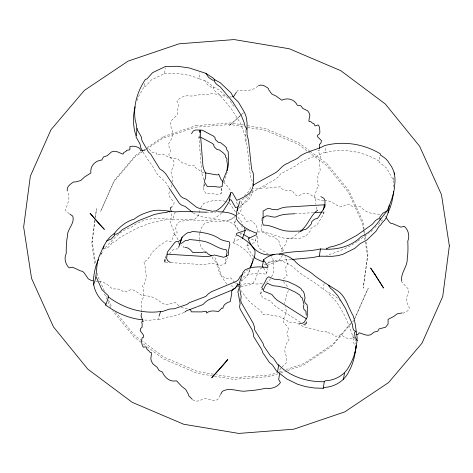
<?xml version="1.0" encoding="UTF-8"?>
<svg xmlns="http://www.w3.org/2000/svg" width="473" height="473" viewBox="0 0 473 473"><rect width="100%" height="100%" fill="white"/><g stroke="black" fill="none" stroke-linecap="round" stroke-linejoin="round"><path stroke-width="0.35" stroke-dasharray="2.37 1.77" d="M204.088 183.625L203.491 189.779L206.181 193.759L212.478 193.782L218.532 194.433L221.045 193.611L222.115 187.083M141.924 311.713L141.285 301.638L143.473 297.115C142.604 293.29 145.359 289.021 142.219 285.787L143.958 284.823L146.399 277.432L144.815 264.502L144.271 262.686L143.538 262.308L147.576 259.659L152.004 252.659L158.573 246.303L166.845 240.787L170.469 241.697L171.734 240.964L173.006 235.926L177.274 232.308L175.619 228.583L175.442 226.668L178.504 222.233L182.566 221.009L194.161 219.543L197.773 216.699L200.511 208.357M302.886 323.851L305.215 325.341L306.167 323.774L306.185 321.634M261.93 224.303L261.273 230.002L262.196 232.379C269.728 232.166 276.055 236.512 283.327 237.978C288.985 238.859 294.644 238.327 300.254 238.321L302.549 236.908L304.334 236.843L306.829 234.862L310.099 231.22L310.572 228.932L313.126 226.579L314.912 225.899L315.846 226.005L317.342 224.385L323.698 214.038L323.727 212.022L323.094 212.064M252.298 185.67L251.967 180.065L250.802 178.008L250.187 174.454L247.355 147.919L245.83 141.758L245.877 130.122M221.488 188.36L221.045 193.611M203.491 187.249L204.377 185.44L204.448 184.163M170.794 262.621L202.917 264.608L206.748 264.318L211.62 263.071L220.986 265.335L225.461 263.426L225.946 257.673M167.874 262.444L164.338 262.225L164.539 260.274L166.147 255.58M94.771 220.27L91.738 243.447L95.168 265.714M95.15 217.373L96.587 208.711L95.445 217.409M95.067 220.306L92.223 242.034L92.235 241.679L95.664 263.958M137.058 100.583C138.684 93.938 144.513 89.03 145.022 82.166M144.312 86.518L145.696 86.293L151.36 79.949L164.35 73.676L165.302 67.87M228.282 98.272L219.029 89.976L213.642 87.032L207.192 81.93L204.762 80.611L198.837 78.666L199.789 72.86M204.052 179.722L202.598 176.583L201.746 173.071L198.926 137.353L199.399 134.45M198.967 137.927L199.446 135.024M204.377 185.44L204.614 183.991M227.17 172.219L223.936 182.856M245.83 141.758L246.545 137.407M238.569 230.623L235.294 226.407L234.762 222.813L235.353 219.188M252.7 190.016C251.991 197.572 246.599 203.278 239.687 205.814M253.575 256.543C250.897 253.41 248.615 249.72 246.977 245.925L247.456 243.021M252.328 243.613L255.172 241.987L256.467 235.643M300.396 322.267L276.149 306.794L273.56 304.553L270.757 301.059L262.752 297.819L260.611 294.029L261.368 289.405M239.941 284.734L241.827 279.005L243.979 276.463C250.566 273.134 258.376 273.075 265.495 274.074L265.826 274.565L266.577 274.115L267.481 268.989M251.476 192.801L275.416 179.302L278.26 176.932L280.873 173.662L296.92 165.272L299.143 163.185L311.63 157.178L315.958 156.457L323.573 152.797L325.075 152.755L326.027 146.955M304.748 325.046L305.18 322.403M305.215 325.341L305.865 321.38M323.698 214.038L324.289 210.414M306.167 323.774L306.924 319.157M340.578 301.159C336.013 295.601 329.167 293.024 323.142 289.399L324.23 282.801M393.672 187.148L393.294 180.006L387.925 170.451L386.293 167.714L379.287 162.322L379.027 161.015L379.979 155.209M393.294 180.006L393.767 177.103M169.387 191.701C167.312 196.118 171.61 199.257 174.099 202.208L173.816 204.809L172.479 206.228M288.335 290.499L285.869 297.422L284.486 303.648M171.865 184.872L170.747 188.295M172.468 182.123L172.923 180.065L171.031 171.947L173.922 164.539L174.04 162.127L173.029 160.134L169.949 157.16L168.778 154.429L170.091 152.324L170.57 150.053L168.843 146.104L168.435 144.07C172.207 139.31 173.975 132.694 171.031 127.071C170.652 124.878 170.522 122.761 171.344 120.633L176.376 115.784L177.523 114.088L177.298 112.213L178.676 104.373L176.902 101.382C179.019 97.734 183.737 96.001 187.787 95.717C194.539 97.207 201.043 92.974 207.801 94.44C214.186 91.904 219.85 96.244 226.165 96.054M199.683 233.207L199.37 234.507L199.636 240.846M199.843 232.556L202.006 226.939L204.401 223.723C214.098 218.449 226.124 224.604 234.774 216.823M234.762 222.813L235.424 220.181M240.408 287.951L240.881 286.248L240.077 284.971M241.348 281.204L247.172 275.99L250.028 269.155M100.643 255.266L101.973 252.133M166.484 219.312L163.451 220.619L159.768 220.885L151.579 222.523L135.828 228.719L119.586 237.677L116.045 240.994L113.295 242.347L111.356 241.774L111.811 243.536L108.388 247.107L103.812 248.999C112.237 240.999 119.58 230.357 131.447 227.182C142.929 217.811 158.532 216.847 172.497 219.945L175.258 211.892M164.338 262.225L166.177 256.857M164.959 262.261L166.106 258.908M144.779 320.067L149.208 320.203L157.876 319.523L158.798 316.845M225.461 263.426L227.761 256.721M252.31 260.221L252.227 258.802C248.485 251.66 241.508 246.752 234.537 243.152L233.91 243.364L233.538 242.507L235.838 235.796M248.804 272.773L250.182 268.747M354.756 318.713L368.26 288.01L354.649 318.631L354.862 318.335M233.538 242.507L234.1 241.336L235.17 240.727L241.076 238.966M101.287 254.143L103.179 250.282M271.603 276.894C274.73 271.366 274.121 264.537 272.832 258.548L270.94 256.579M220.229 395.085L217.822 399.372L215.457 400.536C211.496 400.507 207.919 398.597 203.993 398.568C200.522 400.217 196.277 402.825 192.753 399.744M282.458 255.201L279.454 259.884L275.014 262.213L265.442 266.151M260.611 294.029L262.414 291.179M236.695 91.786L237.44 90.633L239.598 90.071C245.936 91.254 253.067 90.733 257.986 85.897M280.986 368.065L279.827 369.803L280.051 371.672M200.741 207.665L203.662 203.491C210.26 200.753 217.787 199.133 224.787 201.25M164.539 260.274L165.432 259.115M169.435 253.9L173.266 249.608L175.986 249.377L178.15 247.793M378.447 224.586L381.581 220.519L384.123 219.094M270.668 278.686L268.12 281.796L266.24 282.28M237.215 214.541L239.634 212.637L241.189 209.906L240.869 208.144L242.123 199.505L245.534 197.909L247.474 196.384M319.878 149.704L319.411 150.26L318.128 150.408L318.146 151.076L320.582 155.854C319.003 160.418 319.352 165.367 320.239 170.073L317.838 175.205L317.962 179.752L317.33 182.152L317.738 184.446L319.198 186.232L317.294 187.675L314.616 195.751L315.905 204.271M350.57 323.39L332.903 344.184L304.098 363.483L286.23 369.543M354.165 320.044L332.217 345.875L303.441 365.156L286.957 370.749M372.529 229.89L371.128 231.528L368.727 233.248M238.847 208.244L247.769 198.506L249.389 194.793L250.956 193.297M283.587 278.922L286.289 275.996L287.123 275.753C286.124 272.359 285.13 268.569 286.342 265.117L287.939 264.141L285.071 256.537M244.446 196.005L248.958 191.258L250.584 187.539L251.624 186.545M221.719 212.856L219.383 215.126L214.937 218.077C207.582 218.467 199.092 216.995 192.96 212.655M281.961 367.149L286.076 363.057C287.407 359.687 286.407 356.092 285.083 352.888C284.084 348.051 286.266 343.374 289.021 339.519L288.607 337.497L287.46 335.653L286.863 333.601L287.348 331.307L288.672 329.167L287.489 326.471L284.379 323.597L283.357 321.628L283.475 319.21L286.396 311.713L285.314 306.451M241.224 114.827L229.033 126.007L241.2 114.773M299.681 231.746L292.225 238.09L288.264 238.161L286.88 239.243L285.485 244.642L280.814 249.437L282.014 251.63M248.343 269.374L243.565 273.607M354.36 338.319L353.479 339.04L353.928 343.516L355.418 346.065M262.066 267.629L258.453 270.479L255.485 279.513L252.564 283.688L248.378 285.325L240.225 286.857M357.334 241.396L355.536 242.684C346.626 248.615 336.581 252.227 326.607 255.396M357.937 240.964L368.13 233.674M140.457 152.046L135.544 155.363L114.33 180.331L100.625 211.449L113.792 181.851L135 156.882L143.473 151.206M147.109 147.594L163.516 136.626M144.076 150.804L145.891 149.586M146.494 149.178L162.824 138.24L195.355 127.202L230.375 124.517L243.997 126.788M375.018 227.306L376.236 226.52M229.222 220.075L234.72 216.805M267.405 263.532C275.552 257.176 286.23 261.705 293.408 267.269C301.875 276.12 314.161 280.915 323.142 289.399M239.793 286.047C246.805 280.844 255.503 285.934 263.106 283.091M246.977 245.925L249.454 244.837M264.283 264.945L266.784 263.816M353.449 335.676L352.929 335.895L353.325 338.301C349.795 338.934 345.077 338.497 342.576 335.653L342.653 335.197L342.038 334.813L340.69 334.73L335.942 336.374L333.489 335.327L332.306 333.843L328.179 332.75L326.725 332.779L326.252 332.3L326.4 331.348L320.061 331.597C314.835 328.321 308.248 328.918 302.874 326.293C298.753 323.709 293.278 321.244 288.317 322.326L287.247 320.588L279.36 316.484L265.702 314.279L263.792 314.243L263.414 314.758L260.499 310.601L250.53 302.619L246.066 297.606L241.372 290.919M195.94 125.629L230.978 122.921L243.867 125.067M163.427 136.662L195.999 125.605M216.853 211.608L214.559 212.389L207.966 212.282M184.192 312.499L171.433 316.833L167.129 317.022L159.354 319.665L157.876 319.523M278.668 372.109L270.42 374.912L234.277 377.661L216.409 374.681M279.36 371.879L283.481 370.477M278.029 373.782L269.787 376.579L233.556 379.358L197.217 373.303L163.238 358.83L147.422 347.005M280.773 372.848L286.271 370.986M325.075 152.755C343.203 147.659 362.998 151.561 379.027 161.015M172.497 219.945C186.167 218.301 200.694 221.938 214.098 219.655C223.297 219.732 235.099 221.234 239.084 230.942M164.35 73.676C176.015 72.676 187.988 74.143 198.837 78.666M294.738 213.761L313.646 212.631M291.084 259.547C282.718 259.139 275.239 262.775 266.89 261.977M257.489 232.024L264.301 231.735C266.577 234.732 270.006 237.351 273.968 236.843L274.027 237.878L278.751 240.006C279.407 243.973 280.388 248.372 284.314 250.365L282.612 250.672L282.647 251.648M184.458 247.172L183.335 247.184L183.282 246.149L180.787 244.931M323.774 200.93C317.418 200.812 312.848 195.207 307.095 193.15C303.808 192.334 301.124 195.059 298.15 195.911L295.442 194.923L292.834 191.654L292.722 190.826C288.873 190.808 284.722 190.643 281.346 188.609L280.595 186.888L270.071 187.367L266.453 188.272L265.406 188.035L265.388 186.392C262.213 189.632 257.537 188.999 253.451 188.615M324.454 200.936C330.875 199.559 334.961 205.294 340.53 206.902L342.789 206.512L346.384 204.466L349.446 204.129C352.137 208.061 356.607 206.624 360.444 206.666C365.381 212.655 372.872 214.352 380.191 214.139M95.7 281.228L98.473 281.258M198.926 137.353L201.06 137.395M402.671 312.966L403.806 313.025L407.738 310.749L409.027 308.993L409.251 307.698L406.201 300.887L406.354 298.368L408.637 291.504L408.181 288.92L401.961 282.221L401.713 280.885M237.351 286.863L239.545 286.981M229.701 96.882L231.492 96.989M181.112 307.533L188.845 309.1M203.893 172.663L202.539 172.468L195.083 167.377L194.267 165.124L191.878 165.934L189.336 165.591L187.06 164.232L182.265 162.901L177.783 159.011C172.621 158.349 167.371 157.166 163.067 154.168L156.492 154.754L156.799 153.494L156.397 152.88L154.89 152.974L150.81 151.703L149.84 149.793L148.073 148.829M247.45 125.664L266.062 128.768L298.865 142.734L309.466 150.668M247.58 127.385L265.507 130.365L298.345 144.354L307.787 151.413M213.554 374.208L197.826 371.589L163.747 357.074L142.592 341.252M230.818 285.793L234.537 286.608M99.17 281.264L103.563 282.351L108.453 285.302L112.32 288.92C116.151 289.157 120.645 287.962 123.217 291.9L126.285 291.723L129.945 289.931L132.215 289.659L134.716 290.534L141.947 295.448L150.775 296.346L157.001 299.515L162.316 303.181L165.124 304.535L167.962 304.6L174.153 302.318L176.825 303.394L178.9 306.126M354.803 337.959L353.083 337.367C349.399 325.105 344.143 313.043 336.723 302.359C334.175 298.534 329.823 296.24 327.819 292.101M225.408 201.386L227.442 202.213M237.83 212.412L242.956 215.446L246.262 221.37L250.341 220.714L252.369 221.133L256.668 225.964L257.519 232.16M245.984 229.393L247.923 230.262M251.423 239.054L253.386 239.965L255.178 239.894L255.633 240.722M235.288 282.813L236.447 283.422M206.571 252.026L204.756 250.992L200.8 247.196L199.665 241.549M268.463 254.243L260.197 249.082L257.945 244.943L257.608 235.329M69.395 213.766L66.037 211.396L65.481 209.397C67.728 203.709 70.82 197.661 67.438 191.624M310.057 151.106L327.145 163.883L349.021 190.832L362.927 221.63L364.73 233.337M308.378 151.857L326.666 165.526L348.524 192.44L362.442 223.262L363.335 229.062M142.001 340.814L134.474 335.233L115.536 311.914M140.978 342.186L133.948 336.93L112.716 310.791M143.319 343.936L146.837 346.567M241.082 232.84L242.087 233.733M248.573 230.552L249.472 231.398M241.532 226.248L242.442 227.123M234.088 106.372L232.243 104.468L229.707 99.992M234.709 282.505L230.759 277.888L226.863 278.272L224.835 277.893L220.057 274.08C217.397 268.286 217.982 261.303 213.837 256.165M223.368 182.099L227.832 186.652L231.001 191.34M283.297 281.536L288.199 287.247M237.943 217.219L240.982 220.962L242.69 224.817M263.562 268.002L266.831 272.945M384.797 215.836L385.59 216.853M229.47 203.047L235.093 211.443L235.448 212.749M226.756 284.125L221.133 275.729L218.366 265.448L216.066 262.237L213.323 259.618L211.939 256.467M245.67 136.171L243.832 133.475L243.027 130.099L240.107 122.673L231.196 108.619L219.224 94.316L215.138 91.295L213.293 88.859L213.642 87.032L211.792 87.582L207.446 84.691L204.762 80.611M168.666 187.261C165.922 180.006 158.106 177.44 155.079 170.564C151.614 163.759 146.287 158.573 142.97 151.727M239.935 232.864L241.78 236.057M104.338 290.747L97.438 275.457L96.995 272.584M106.738 296.063L107.341 297.393M108.542 300.053L111.841 307.367M104.432 293.81L106.833 299.125M108.033 301.78L111.332 309.088M316.733 209.409L316.094 205.714M236.53 201.888L237.718 205.317M355.022 338.615L355.808 343.617M178.605 243.867C177.954 239.864 176.985 235.453 173.1 233.337L174.791 233.083L174.75 232.101L172.846 228.944L169.517 219.448L171.09 218.52L171.634 216.675L171.51 213.027M365.18 236.234L365.623 239.137M366.072 242.034L367.97 254.362L363.252 288.104L367.462 255.893L365.121 240.668M363.447 229.789L365.008 239.941M261.9 218.372L261.918 221.666M243.347 112.881L241.756 114.342L243.347 112.881"/><path stroke-width="0.71" d="M142.864 319.872C129.401 318.619 116.571 313.067 105.733 305.103L105.591 303.802C97.462 297.848 91.863 286.768 93.772 276.646C94.458 270.662 96.001 264.762 98.55 259.299M93.406 284.988C97.799 275.7 95.304 264.933 99.549 255.491C103.002 247.391 106.555 238.694 114.111 233.721C119.149 227.152 126.09 221.37 134.202 219.135C139.299 214.955 145.406 212.815 151.691 211.011C159.507 209.107 167.407 211.206 175.258 211.892C185.895 211.047 196.614 212.028 207.286 212.235M356.157 345.568C355.199 354.33 353.461 363.294 349.08 371.092C344.787 380.783 334.517 387.198 324.035 387.411L323.207 388.309L314.338 387.996L305.771 386.648L297.671 384.283L286.721 378.932L276.469 370.944L272.371 364.872L269.385 362.466L262.657 352.497L261.947 349.943L253.629 336.61L253.197 332.974L252.15 329.929L240.213 309.295L239.569 306.865L240.113 303.305L237.937 291.989L238.569 288.719M355.075 352.521C356.175 346.094 358.002 339.774 356.547 333.335C355.619 327.428 355.182 321.38 353.095 315.586C347.886 307.024 345.828 295.66 336.522 290.085C329.042 285.538 321.67 280.891 314.604 275.658C308.544 269.906 299.722 267.174 294.496 260.664C284.758 252.493 273.382 251.53 263.502 259.807L262.42 266.405L263.154 267.499M319.352 148.445L319.381 144.531L320.913 143.065L321.451 140.617L317.726 136.969L317.383 135.769L317.673 135.124L319.192 134.184L319.896 132.286L319.571 127.539L318.589 125.304L318.122 124.913L315.13 125.966L313.717 123.364L312.511 123.205L310.838 121.662L309.04 121.573L308.887 120.449L309.88 115.323L309.277 113.201L307.657 110.8L302.974 108.53L300.769 105.727L297.292 105.26C294.531 99.277 287.608 97.326 281.819 100.211L276.25 96.155L271.703 93.956L268.812 89.911L268.357 88.398C265.548 86.447 262.03 83.863 258.53 85.672M306.25 315.219L305.901 311.193L304.074 309.59L303.246 306.681L303.985 304.718M227.064 170.712L227.466 164.817L226.821 160.619L227.034 158.969L225.515 156.865L225.426 155.239L223.309 152.95L219.413 149.935L216.983 149.486L214.458 147.138L213.719 145.501L213.831 144.649L212.099 143.272L201.06 137.395M393.3 194.172L393.554 191.382M393.211 194.858L391.81 202.314L390.201 207.505L386.033 218.023L384.608 220.3L382.296 222.541L380.901 224.781L379.068 226.331L375.881 231.386L366.865 240.024L360.095 243.707L354.732 248.396L343.173 254.161L338.443 255.597L332.07 256.331L319.299 256.183L312.558 257.566L291.776 259.506M356.157 345.923C355.294 353.284 352.687 360.373 348.897 366.717C344.468 375.326 334.618 380.546 325.117 380.806L324.289 381.705L323.207 388.309M142.609 151.088L140.812 147.913L140.002 143.963L136.058 136.993C137.14 131.175 137.135 126.09 135.243 120.432C134.628 116.317 134.509 112.148 134.84 107.998C135.792 97.692 139.73 87.812 145.501 79.263L146.884 79.038L152.548 72.694L165.538 66.421L177.612 66.285L189.23 67.964L205.956 73.362L213.169 78.098L214.831 79.783L220.223 82.728L230.895 92.743L233.431 97.219L238.457 102.15L244.671 112.728L246.238 117.056L247.072 122.868L247.018 134.509L248.55 140.664L251.382 167.2L251.991 170.753L253.156 172.811C253.847 179.61 254.474 186.876 250.034 192.659C246.262 196.171 241.502 198.518 236.742 200.339L232.491 192.842L231.149 192.41L230.268 192.818L230.588 193.374L229.174 201.705L222.653 211.951M199.878 131.553L200.114 130.099L202.935 165.822L203.792 169.334L205.82 173.727L205.566 178.185L204.685 180L204.679 182.525L207.375 186.51L213.666 186.533L219.72 187.178L222.233 186.356C221.973 179.373 226.496 173.822 228.004 167.14C228.891 161.973 228.276 156.823 228.223 151.721L226.703 149.61L226.614 147.984L224.498 145.696L220.601 142.68L218.171 142.231L215.647 139.89L214.913 138.252L215.02 137.401L213.288 136.023L202.249 130.146L195.461 130.004L193.25 130.986L191.5 133.729M199.801 132.848L200.156 130.672M277.61 371.618L278.692 365.02L277.55 364.346L273.453 358.274L270.467 355.862L263.739 345.899L263.035 343.339L254.711 330.012L254.279 326.37L253.232 323.331L241.295 302.69L240.651 300.266L241.195 296.707L239.019 285.385L239.657 282.121L242.909 272.407L245.061 269.864C251.648 266.536 259.458 266.476 266.583 267.476L266.908 267.966L267.659 267.517L267.919 266.346L263.502 259.807M323.455 209.888L324.289 204.809M324.443 207.677L324.916 204.774L285.751 207.121L281.902 207.895L277.101 209.77L272.206 209.492L270.207 208.64L267.434 208.617L263.089 211.124L263.118 217.054L262.462 222.748L263.384 225.124C270.917 224.912 277.243 229.257 284.521 230.729C290.174 231.604 295.832 231.072 301.443 231.072L303.743 229.659L305.528 229.588L308.018 227.614L311.293 223.966L311.766 221.683L314.314 219.324L316.106 218.644L317.04 218.757L318.536 217.137L324.886 206.784L324.981 200.386L323.881 198.299L320.86 196.626M319.299 256.183L320.487 248.928C335.085 250.394 350.724 247.29 361.289 236.453C373.061 231.687 379.435 219.963 387.221 210.769C390.68 202.208 394.411 193.516 394.742 184.133C395.706 176.541 394.121 169.222 389.113 163.197C387.381 159.519 383.857 157.119 380.475 155.067L380.221 153.76C363.725 143.78 343.392 140.735 324.762 145.542C316.88 149.829 308 150.976 300.331 155.93C297.068 159.496 292.018 160.495 288.092 163.173C283.008 164.622 280.459 168.944 276.604 172.048C268.912 176.606 260.877 180.556 253.238 185.209M343.38 379.754L344.468 373.156M394.245 174.206L394.482 172.751M388.12 212.454L389.309 205.205M135.077 106.839C132.73 116.281 132.895 126.374 135.999 135.621M230.588 193.374C227.608 200.292 222.949 207.15 216.126 210.828L212.318 211.283L200.522 208.705L196.815 207.434L186.409 199.222L182.448 197.708L180.319 195.792L165.786 173.857L163.25 171.244L159.756 168.837L150.71 154.139L148.481 152.093L142.001 140.658L141.196 136.709L137.247 129.744L137.188 128.372M226.23 256.313L227.087 252.227L226.39 249.815C218.946 249.111 213.169 244.157 206.163 241.869C200.723 240.349 195.118 240.183 189.614 239.521L187.243 240.621L185.487 240.473L181.36 243.441M279.738 372.901L278.662 379.559L280.454 382.491C277.562 387.097 271.236 389.279 265.95 388.227C259.783 389.51 253.64 390.627 247.42 390.846C238.989 392.714 230.363 386.512 222.292 391.413L220.572 394.476M178.688 247.397L182.105 237.186L185.629 234.04L188.242 232.426L189.998 232.568L192.369 231.474C201.072 232.16 210.006 233.189 217.805 237.629C221.098 240.367 225.118 240.934 229.145 241.762L229.843 244.18L228.707 249.626L228.217 255.379L223.741 257.288L214.375 255.018L209.509 256.265L205.672 256.561L167.093 254.172M237.21 210.769L237.978 208.498M103.12 248.78L104.042 246.096M105.733 305.103L108.488 297.05L108.347 295.755L101.949 289.689L96.161 276.942M179.58 244.571L182.105 237.186M159.023 316.171L160.631 311.476L162.115 311.612L169.884 308.975L174.188 308.786L186.947 304.446L189.301 302.69L205.755 296.465L208.599 293.603L211.591 291.646L236.216 281.405L238.427 279.726L240.343 276.315L242.489 274.511M242.472 238.493L245.227 230.44L244.535 228.004M141.693 313.073L140.984 315.728L143.236 321.764L142.06 321.593L141.634 322.03L142.119 323.414L142.095 327.31L140.694 328.392L140.203 330.698L143.615 335.262L143.668 337.119L142.278 337.675C141.084 340.643 141.533 344.498 143.266 347.182L146.003 346.875L147.298 349.819L148.404 350.28L149.935 352.231L151.579 352.769L150.816 358.788L151.372 361.059L152.856 363.849L157.142 367.279L159.165 370.619L162.351 371.944C164.604 377.679 170.02 382.29 176.512 380.818L181.608 386.246L185.771 389.569L188.425 394.322L188.839 395.936L192.227 399.23M250.507 267.795L252.44 262.349L252.351 260.93M240.036 200.99C238.221 206.813 235.3 212.998 236.482 219.153C240.881 225.958 248.408 230.132 255.757 232.935L256.366 232.639L256.821 233.467L256.36 234.732L248.165 238.67C252.15 249.975 262.137 256.851 274.328 254.557M263.496 289.464L265.743 284.793L267.606 283.357L272.88 285.763L278.083 286.236L286.608 288.069L295.057 292.024L299.829 295.034L300.917 297.103L302.259 297.919L303.855 304.021M249.927 267.937C252.221 262.503 255.615 256.792 254.982 250.755C251.24 243.613 244.263 238.699 237.292 235.105L236.671 235.318L236.299 234.454L236.855 233.284L245.227 230.44M237.588 284.368L235.672 287.779L233.461 289.458L208.835 299.699L205.844 301.656L203 304.517L197.495 306.67M236.323 92.359L233.721 96.38L232.604 96.687M172.036 206.701L170.315 207.866L171.232 211.585M300.213 231.267C308.124 225.828 310.022 215.57 317.732 210.148M328.274 285.999L328.901 285.503L330.349 288.075L332.844 290.215L337.811 295.761L345.645 308.698L352.273 323.958L352.953 328.309L354.171 330.763L355.885 331.354L354.561 332.436L355.016 336.912L357.239 340.737M184.777 312.062L186.545 310.743L196.809 306.936M181.443 239.344L178.741 241.331L176.021 241.555L174.419 242.951L167.294 252.227L166.65 258.418L167.543 260.57L170.363 262.556M262.521 218.018L266.246 215.871C269.58 215.605 272.478 217.521 275.907 217.024C281.731 213.967 288.359 214.109 294.738 213.761M387.221 210.769L382.769 213.264L379.636 217.332L380.257 219.076L378.246 218.733L375.597 220.453L372.316 224.279L356.725 235.43L341.382 243.701L333.258 246.392L329.569 247.119L326.618 248.828L326.317 248.012M279.076 254.107C292.438 250.666 306.953 252.127 320.487 248.928M144.898 149.681L142.314 150.857L140.936 150.804L140.369 150.325L139.943 148.593C137.253 146.488 133.132 145.507 129.88 146.654L129.886 149.811L126.652 150.313L126.049 151.395L123.831 152.483L123.081 154.145C119.202 153.033 115.583 149.699 111.332 152.028L107.259 155.718L103.528 156.906L101.772 160.034C95.085 160.613 89.941 166.129 90.869 173.012L84.608 176.967L80.658 180.55L75.378 181.987L73.634 181.939C70.53 183.962 66.344 186.593 67.249 190.915M106.567 240.946L111.143 239.06L114.567 235.489L114.111 233.721L116.051 234.295L118.8 232.947L122.341 229.624L138.583 220.666L154.334 214.476L162.523 212.838L166.206 212.566L169.245 211.265L169.47 212.087M238.09 206.778L235.554 207.594L231.303 200.091L229.955 199.665L229.08 200.067L229.399 200.629M245.995 129.188L246.859 128.922L245.02 126.22L244.216 122.85L241.295 115.424L232.385 101.364L220.418 87.062L216.327 84.04L214.482 81.61L214.831 79.783L212.98 80.333L208.64 77.442L205.956 73.362M402.103 312.937L397.131 313.877L393.719 316.496L388.102 319.334L388.091 324.011L385.572 327.233L379.068 328.912L377.744 331.248L374.255 332.046L370.737 334.748C366.587 336.409 362.915 333.666 359.031 332.785L358.499 334.033L356.476 334.795M160.631 311.476C142.19 314.267 123.27 308.018 108.488 297.05M315.101 212.543L322.367 212.105M299.232 323.29L302.371 323.29L304.228 322.148L307.249 317.176L307.349 306.48L306.983 304.594L305.156 302.992L304.328 300.083L305.067 298.12L304.305 293.91L303.341 291.321L301.999 290.505L300.911 288.435L296.139 285.42L287.69 281.465L279.165 279.638L273.962 279.159L268.688 276.752L266.825 278.195L264.578 282.866L261.693 287.43L263.833 291.214L271.839 294.454L274.642 297.955L277.231 300.195L306.297 318.743M324.289 381.705C307.769 382.131 290.511 376.969 278.692 365.02M238.386 285.982L236.979 285.923L234.779 288.276L233.171 289.05L231.528 291.605L231.788 293.319L230.227 301.579C226.922 302.513 223.203 304.565 222.854 308.366L221.76 308.083L218.538 311.518C214.494 310.968 209.894 310.081 206.535 313.079L206.577 311.494L205.542 311.216L201.894 311.908L191.364 311.861L190.678 310.164L189.454 309.454M217.539 211.662C223.942 212.146 230.842 212.016 236.181 216.155M92.868 280.761L91.608 280.59L88.327 278.904L84.159 272.891L82.586 271.331L80.581 270.934L72.629 267.227L69.182 267.86C65.404 264.413 63.82 258.11 66.244 253.433C66.208 247.686 66.321 242.028 67.408 236.488C66.918 229.068 75.13 223.699 72.759 216.131L69.957 214.157M205.252 172.858L216.256 174.833L218.219 174.803L218.697 174.105L221.009 179.462L222.895 181.573M263.597 261.664L260.534 260.824L255.521 258.512L254.06 257.034M185.02 247.172L188.23 248.183L190.329 249.726L192.895 252.594L202.148 252.499L203.881 251.955L207.121 252.972L208.457 254.279L211.662 255.834M239.45 284.758L237.032 283.723M243.258 234.389L249.685 238.043M192.428 212.253L185.215 206.47L181.26 204.963L179.125 203.047L169.074 187.876M386.388 217.864L389.178 221.855L390.81 223.392L392.821 223.699L400.903 227.141L404.332 226.313C408.305 229.783 410.014 236.193 407.797 241.118C408.039 247.066 408.128 252.943 407.241 258.731C407.673 266.648 400.483 272.75 401.713 280.885M449.35 245.859L442.722 296.571L422.011 343.185L388.54 382.586L344.782 411.888L293.745 429.206L238.8 433.422L183.678 424.246L132.186 402.316L87.736 369.076L53.437 326.855L31.555 278.39L23.65 227.046L30.325 176.204L50.989 129.72L84.371 90.402L128.053 61.135L179.125 43.806L234.2 39.578L289.293 48.754L340.791 70.69L385.294 103.983L419.616 146.24L441.463 194.628L449.35 245.859M227.75 359.545L223.067 365.327L211.703 377.744L227.75 359.545M104.285 229.304L99.691 224.598L90.077 213.282L104.285 229.304M374.929 274.204L370.643 268.043L383.55 288.022L374.929 274.204"/></g></svg>
